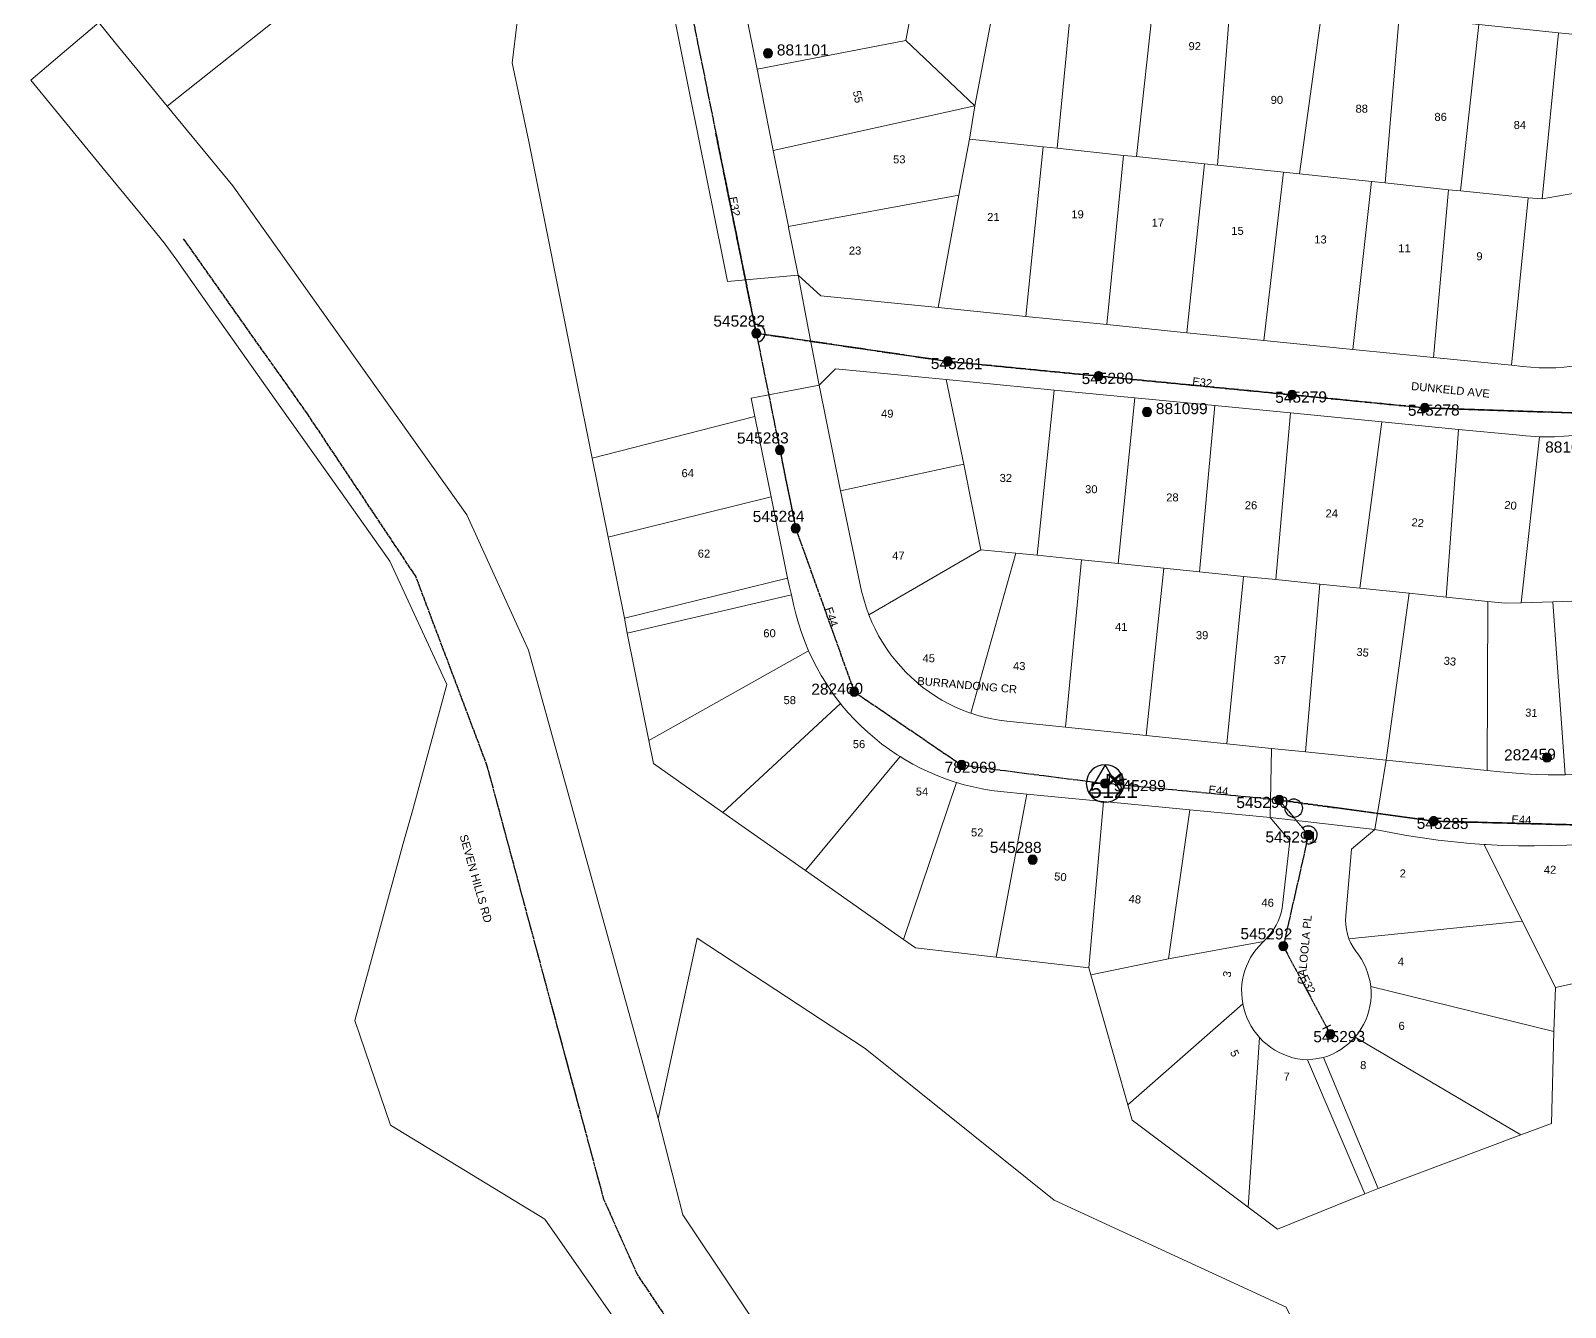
# Model space of a CAD drawing. Header units: metres. Extents: x 311460 to 313373, y 6261260 to 6263889.
# Drawn here: x 311459.5 to 311804.7, y 6262661.7 to 6262948.9 of the extents above; entities that cross this region are included whole.
import ezdxf
from ezdxf.enums import TextEntityAlignment as Align

# ---------------------------------------------------------------- set-up
doc = ezdxf.new("R2010")
doc.units = ezdxf.units.M
doc.linetypes.add('Cable Exist OH', pattern=[1, 1, 0])
doc.layers.get('0').update_dxf_attribs({"color": 6})
doc.layers.add('Cadastre Land Parcels_SP_EXT', color=9, linetype='Continuous', lineweight=5)
doc.layers.add('Cadastre Roads_SP_EXT', color=9, linetype='Continuous', lineweight=5)
for name, color, linetype in [('Equip_LV_EXT', 7, 'Continuous'), ('Mains_HV_EXT', 7, 'Continuous'), ('Mains_LV_EXT', 7, 'Continuous'), ('Mains_SL_EXT', 7, 'Continuous'), ('Sub_SP_TR_HV_LV_EXT', 7, 'Continuous'), ('SupportsOH_SP_TR_HV_LV_SL_EXT', 7, 'Continuous')]:
    doc.layers.add(name, color=color, linetype=linetype)
doc.layers.get('0').freeze()
doc.styles.add('POLE_LABEL', font='arial.ttf')
doc.styles.get("Standard").update_dxf_attribs({"font": 'arial.ttf'})

# ---------------------------------------------------------------- blocks, each defined once
blk = doc.blocks.new('SUB_POLE_EXT')
blk.add_wipeout([(0, 4.22), (0.42, 4.2), (0.83, 4.14), (1.21, 4.05), (1.62, 3.9), (1.99, 3.72), (2.35, 3.51), (2.68, 3.26), (2.99, 2.99), (3.28, 2.66), (3.52, 2.34), (3.76, 1.92), (3.9, 1.62), (4.04, 1.23), (4.18, 0.63), (4.22, 0), (4.18, -0.61), (4.06, -1.15), (3.9, -1.62), (3.58, -2.24), (3.22, -2.73), (2.97, -3.01), (2.68, -3.26), (2.36, -3.5), (2, -3.72), (1.64, -3.89), (1.25, -4.03), (0.82, -4.14), (0.42, -4.2), (0, -4.22), (-0.41, -4.2), (-0.8, -4.15), (-1.21, -4.05), (-1.62, -3.9), (-1.99, -3.73), (-2.35, -3.51), (-2.68, -3.26), (-2.96, -3.02), (-3.23, -2.72), (-3.51, -2.35), (-3.71, -2.01), (-3.91, -1.6), (-4.05, -1.21), (-4.16, -0.76), (-4.22, -0.14), (-4.21, 0.39), (-4.14, 0.83), (-4.03, 1.27), (-3.9, 1.63), (-3.71, 2.02), (-3.5, 2.37), (-3.28, 2.67), (-2.99, 2.99), (-2.68, 3.27), (-2.33, 3.52), (-1.98, 3.73), (-1.63, 3.9), (-1.2, 4.05), (-0.78, 4.15), (-0.4, 4.21)])
blk.add_line((2.16, 0.48), (2.16, 0.48, 0))
blk.add_lwpolyline([(-4.22, 0, 1), (4.22, 0, 1)], format="xyb", close=True)
blk.add_lwpolyline([(2.14, 0.52), (0, 4.22), (-3.66, -2.11), (3.66, -2.11)], close=True)
for tag, height, flags, p in [('ASSET_NUM', 3.5, 8, (2, 2)), ('STREET_CODE', 0.2, 9, (1.5, 0)), ('CONSTRUCTED_VOLTAGE', 0.2, 9, (1.5, -0.2)), ('OPERATING_VOLTAGE', 0.2, 9, (1.5, -0.6)), ('OPERATED_BY', 0.2, 9, (1.5, -0.8)), ('ORIENTATION', 0.2, 9, (1.5, -1.2)), ('OWNED_BY', 0.2, 9, (1.5, -1.4)), ('SECONDARY_VOLTAGE', 0.2, 9, (1.5, -1.6)), ('STATE', 0.2, 9, (1.5, -1.8)), ('SUBSTATION_TYPE', 0.2, 9, (1.5, -2)), ('STREETNAME', 0.2, 9, (1.5, -2.8)), ('SUBURB', 0.2, 9, (1.5, -3)), ('Z', 0.2, 1, (1.5, -3.4)), ('NO_PHASES', 0.2, 9, (1.5, -0.4)), ('MAINTAINED_BY', 0.2, 9, (1.5, -1)), ('USAGE', 0.2, 9, (1.5, -2.2)), ('LEGEND', 0.2, 9, (1.5, -2.4)), ('LOCATION', 0.2, 9, (1.5, -2.6)), ('NOTES', 0.2, 9, (1.5, -3.2))]:
    blk.add_attdef(tag, text='', height=height, dxfattribs=dict(flags=flags)).set_placement(p, align=Align.MIDDLE_LEFT)
blk = doc.blocks.new('LV_OH_LINKS_DISTFUSE_EXT')
for p, q in [((0, 0), (0.96, 0)), ((3.84, 0), (4.8, 0))]:
    blk.add_line(p, q)
blk.add_lwpolyline([(3.84, -1.2), (3.84, 1.2), (0.96, -1.2), (0.96, 1.2)], close=True)
at = {"flags": 9}
for tag, p in [('ACTUAL_STATUS', (0, 0)), ('CONSTRUCTED_VOLTAGE', (0, -0.2)), ('OPERATING_VOLTAGE', (0, -0.6)), ('ORIENTATION', (0, -0.8)), ('OWNED_BY', (0, -1)), ('STATE', (0, -1.2)), ('SWITCH_TYPE', (0, -1.4)), ('NO_PHASES', (0, -0.4)), ('USAGE', (0, -1.6)), ('NOTES', (0, -1.8))]:
    blk.add_attdef(tag, text='', height=0.2, dxfattribs=at).set_placement(p, align=Align.MIDDLE_LEFT)
at = {"flags": 1}
blk.add_attdef('Z', (0, 0), '', height=0.2, dxfattribs=at)
blk = doc.blocks.new('POLE_EXT')
blk.add_hatch(color=256).paths.add_polyline_path([(-1, 0, 1), (1, 0, 1)])
blk.add_lwpolyline([(-1, 0, 1), (1, 0, 1)], format="xyb", close=True)
for tag, height, flags, p in [('pNumber', 2.5, 8, (-17.84, 2.07)), ('OWNED_BY', 0.2, 9, (1.35, -0.4)), ('SPECIAL_USE', 0.2, 9, (1.35, -0.8)), ('STATE', 0.2, 9, (1.35, -1)), ('cLV', 0.2, 9, (1.35, -1.4)), ('hDepth', 0.2, 9, (1.35, -1.6)), ('hDia', 0.2, 9, (1.35, -1.8)), ('cHV', 0.2, 9, (1.35, -2)), ('cLinedev', 0.2, 9, (1.35, -3.4)), ('PARENT', 0.2, 9, (1.35, -0.6)), ('USAGE', 0.2, 9, (1.35, -1.2)), ('LBRACKET', 0.2, 9, (1.35, -2.2)), ('LExisting', 0.2, 9, (1.35, -2.4)), ('LANTNUMBER', 0.2, 9, (1.35, -2.6)), ('LOther', 0.2, 9, (1.35, -2.8)), ('LRemove', 0.2, 9, (1.35, -3)), ('LEGEND', 0.2, 9, (1.35, -3.2)), ('pExisting', 0.2, 9, (1.35, -3.8)), ('pFooting', 0.2, 9, (1.35, -4.4)), ('pNew', 0.2, 9, (1.35, -4.6)), ('pRelocate', 0.2, 9, (1.35, -5)), ('pRemove', 0.2, 9, (1.35, -5.2)), ('pReplace', 0.2, 9, (1.35, -5.4)), ('pStay', 0.2, 9, (1.35, -5.6)), ('pType', 0.2, 9, (1.35, -5.8)), ('cspan', 0.2, 9, (1.35, -6)), ('STREETNAME', 0.2, 9, (1.35, -6.2)), ('SUBURB', 0.2, 9, (1.35, -6.4)), ('LOCATION', 0.2, 9, (1.35, -3.6)), ('PFNUMBER', 0.2, 9, (1.35, -4)), ('NEWPFNUMBER', 0.2, 9, (1.35, -4.2)), ('NOTES', 0.2, 9, (1.35, -6.6)), ('MAINTAINED_BY', 0.2, 9, (1.36, -6.81)), ('OPERATED_BY', 0.2, 9, (1.36, -7.01))]:
    blk.add_attdef(tag, text='', height=height, dxfattribs=dict(flags=flags)).set_placement(p, align=Align.MIDDLE_LEFT)
at = {"style": 'POLE_LABEL'}
for tag, height, flags, p in [('STRUCTURE_PLANT_NUMBER', 0.2, 9, (1.35, 0.03)), ('ASSET_NUM', 2.5, 8, (2, 2)), ('STREET_CODE', 0.2, 9, (1.35, -0.2))]:
    blk.add_attdef(tag, text='', height=height, dxfattribs=dict(at, flags=flags)).set_placement(p, align=Align.MIDDLE_LEFT)
at = {"flags": 1}
blk.add_attdef('Z', (1.35, -7.33), '', height=0.2, dxfattribs=at)
blk = doc.blocks.new('End Shackle_EXT')
blk.add_wipeout([(0, 0.25), (1.81, 0.25), (1.82, -0.25), (0, -0.25)])
blk.add_line((1.81, -1), (1.81, 1))
at = {"flags": 1}
blk.add_attdef('Z', (0, 0), '', height=0.2, dxfattribs=at)
at = {"flags": 9}
for tag, p in [('CONNECTOR_TYPE', (0, 0)), ('CONSTRUCTED_VOLTAGE', (0, -0.2)), ('OPERATING_VOLTAGE', (0, -0.6)), ('ORIENTATION', (0, -0.8)), ('OWNED_BY', (0, -1)), ('STATE', (0, -1.2)), ('NO_PHASES', (0, -0.4)), ('USAGE', (0, -1.4)), ('NOTES', (0, -1.6))]:
    blk.add_attdef(tag, text='', height=0.2, dxfattribs=at).set_placement(p, align=Align.MIDDLE_LEFT)

msp = doc.modelspace()

# ---------------------------------------------------------------- linework, layer by layer
at = {"layer": 'Cadastre Land Parcels_SP_EXT', "linetype": 'Continuous'}
for points in [[(311679.47, 6262971.76), (311676.97, 6262973.36), (311674.54, 6262975.04), (311672.15, 6262976.79), (311669.81, 6262978.6), (311667.52, 6262980.48), (311665.29, 6262982.43), (311663.19, 6262984.37), (311658.88, 6262959.92), (311656.39, 6262946.71), (311671.95, 6262932.06), (311679.47, 6262971.76)], [(311694.46, 6262964.07), (311692.63, 6262964.84), (311689.92, 6262966.07), (311687.25, 6262967.38), (311684.61, 6262968.77), (311682.01, 6262970.23), (311679.47, 6262971.76), (311671.95, 6262932.06), (311670.75, 6262924.57), (311687.33, 6262922.82), (311690.48, 6262922.49), (311694.46, 6262964.07)], [(311622.98, 6262940.28), (311656.39, 6262946.71), (311658.88, 6262959.92), (311655.11, 6262964.4), (311619.97, 6262955.48), (311619.97, 6262955.45), (311620.27, 6262953.74), (311622.98, 6262940.28)], [(311712.44, 6262958.36), (311709.53, 6262959.07), (311706.65, 6262959.84), (311703.79, 6262960.68), (311700.96, 6262961.6), (311698.15, 6262962.6), (311695.38, 6262963.68), (311694.46, 6262964.07), (311690.48, 6262922.49), (311705.39, 6262920.88), (311708.27, 6262920.61), (311712.44, 6262958.36)], [(311729.43, 6262955.98), (311724.39, 6262956.5), (311721.39, 6262956.85), (311718.4, 6262957.28), (311715.42, 6262957.79), (311712.44, 6262958.36), (311708.27, 6262920.61), (311723.59, 6262918.98), (311726.54, 6262918.68), (311729.43, 6262955.98)], [(311750.02, 6262953.88), (311729.43, 6262955.98), (311726.54, 6262918.68), (311741.35, 6262917.1), (311744.99, 6262916.73), (311750.02, 6262953.88)], [(311767.37, 6262952.12), (311750.02, 6262953.88), (311744.99, 6262916.73), (311761.14, 6262915), (311764.25, 6262914.7), (311767.37, 6262952.12)], [(311785.29, 6262950.32), (311767.37, 6262952.12), (311764.25, 6262914.7), (311778.47, 6262913.17), (311781.15, 6262912.92), (311785.29, 6262950.32)], [(311803.25, 6262948.49), (311785.29, 6262950.32), (311781.15, 6262912.92), (311796.38, 6262911.3), (311799.56, 6262911.12), (311803.25, 6262948.49)], [(311823.09, 6262946.47), (311803.25, 6262948.49), (311799.56, 6262911.12), (311808.19, 6262912.6), (311819.25, 6262914.78), (311823.09, 6262946.47)], [(311626.57, 6262922.02), (311671.95, 6262932.06), (311656.39, 6262946.71), (311622.98, 6262940.28), (311626.57, 6262922.02)], [(311630, 6262904.89), (311668.36, 6262911.93), (311670.75, 6262924.57), (311671.95, 6262932.06), (311626.57, 6262922.02), (311630, 6262904.89)], [(311683.37, 6262884.65), (311687.33, 6262922.82), (311670.75, 6262924.57), (311668.36, 6262911.93), (311663.67, 6262886.63), (311683.37, 6262884.65)], [(311690.48, 6262922.49), (311687.33, 6262922.82), (311683.37, 6262884.65), (311701.59, 6262882.82), (311705.39, 6262920.88), (311690.48, 6262922.49)], [(311708.27, 6262920.61), (311705.39, 6262920.88), (311701.59, 6262882.82), (311719.64, 6262881), (311723.59, 6262918.98), (311708.27, 6262920.61)], [(311736.91, 6262879.27), (311741.35, 6262917.1), (311726.54, 6262918.68), (311723.59, 6262918.98), (311719.64, 6262881), (311736.91, 6262879.27)], [(311756.94, 6262877.25), (311761.14, 6262915), (311744.99, 6262916.73), (311741.35, 6262917.1), (311736.91, 6262879.27), (311756.94, 6262877.25)], [(311764.25, 6262914.7), (311761.14, 6262915), (311756.94, 6262877.25), (311775.09, 6262875.43), (311778.47, 6262913.17), (311764.25, 6262914.7)], [(311781.15, 6262912.92), (311778.47, 6262913.17), (311775.09, 6262875.43), (311792.62, 6262873.67), (311796.38, 6262911.3), (311781.15, 6262912.92)], [(311663.67, 6262886.63), (311668.36, 6262911.93), (311630, 6262904.89), (311630.04, 6262904.68), (311632.16, 6262893.97), (311637.3, 6262889.28), (311663.67, 6262886.63)], [(311817.26, 6262876.34), (311808.19, 6262912.6), (311799.56, 6262911.12), (311796.38, 6262911.3), (311792.62, 6262873.67), (311795.09, 6262873.42), (311797, 6262873.23), (311798.87, 6262873.11), (311800.76, 6262873.08), (311802.64, 6262873.12), (311804.52, 6262873.25), (311806.39, 6262873.46), (311808.26, 6262873.74), (311810.1, 6262874.11), (311811.93, 6262874.55), (311813.74, 6262875.07), (311815.53, 6262875.67), (311817.26, 6262876.34)], [(311665.46, 6262870.47), (311640.59, 6262872.9), (311636.88, 6262869.19), (311641.73, 6262845.41), (311669.43, 6262851.41), (311665.46, 6262870.47)], [(311689.74, 6262868.09), (311665.46, 6262870.47), (311669.43, 6262851.41), (311673.29, 6262832.18), (311681.14, 6262831.43), (311685.94, 6262830.96), (311689.74, 6262868.09)], [(311707.93, 6262866.33), (311689.74, 6262868.09), (311685.94, 6262830.96), (311695.9, 6262829.92), (311704.14, 6262829.09), (311707.93, 6262866.33)], [(311725.93, 6262864.58), (311707.93, 6262866.33), (311704.14, 6262829.09), (311714.41, 6262828), (311722.43, 6262827.2), (311725.93, 6262864.58)], [(311742.92, 6262862.93), (311725.93, 6262864.58), (311722.43, 6262827.2), (311732.35, 6262826.17), (311739.61, 6262825.44), (311742.92, 6262862.93)], [(311589.41, 6262835.01), (311626.1, 6262844.05), (311622.43, 6262862.12), (311585.84, 6262852.8), (311589.41, 6262835.01)], [(311763.51, 6262860.92), (311742.92, 6262862.93), (311739.61, 6262825.44), (311749.5, 6262824.41), (311758.51, 6262823.49), (311763.51, 6262860.92)], [(311780.74, 6262859.22), (311763.51, 6262860.92), (311758.51, 6262823.49), (311769.61, 6262822.36), (311777.93, 6262821.5), (311780.74, 6262859.22)], [(311798.98, 6262857.6), (311798, 6262857.63), (311795.85, 6262857.77), (311793.71, 6262857.99), (311780.74, 6262859.22), (311777.93, 6262821.5), (311787.32, 6262820.54), (311791.2, 6262820.14), (311794.8, 6262820.25), (311798.98, 6262857.6)], [(311812.57, 6262858.78), (311810.89, 6262858.45), (311808.76, 6262858.12), (311806.62, 6262857.86), (311804.47, 6262857.68), (311802.32, 6262857.58), (311800.16, 6262857.57), (311798.98, 6262857.6), (311794.8, 6262820.25), (311801.98, 6262820.47), (311817.04, 6262820.94), (311812.57, 6262858.78)], [(311673.29, 6262832.18), (311669.43, 6262851.41), (311641.73, 6262845.41), (311646.42, 6262822.87), (311646.92, 6262821.05), (311647.47, 6262819.25), (311648.1, 6262817.49), (311673.29, 6262832.18)], [(311593.08, 6262816.8), (311629.81, 6262825.74), (311626.1, 6262844.05), (311589.41, 6262835.01), (311593.08, 6262816.8)], [(311681.14, 6262831.43), (311673.29, 6262832.18), (311648.1, 6262817.49), (311648.76, 6262815.9), (311649.48, 6262814.35), (311650.28, 6262812.83), (311651.14, 6262811.35), (311652.07, 6262809.91), (311653.06, 6262808.51), (311654.12, 6262807.16), (311655.24, 6262805.86), (311656.41, 6262804.61), (311657.64, 6262803.42), (311658.93, 6262802.28), (311660.26, 6262801.2), (311661.64, 6262800.19), (311663.07, 6262799.24), (311664.53, 6262798.35), (311666.04, 6262797.53), (311667.58, 6262796.78), (311669.16, 6262796.1), (311670.76, 6262795.5), (311671, 6262795.42), (311681.14, 6262831.43)], [(311695.9, 6262829.92), (311685.94, 6262830.96), (311681.14, 6262831.43), (311671, 6262795.42), (311672.39, 6262794.96), (311674.04, 6262794.5), (311675.71, 6262794.12), (311677.4, 6262793.81), (311679.1, 6262793.58), (311692.35, 6262792.22), (311695.9, 6262829.92)], [(311714.41, 6262828), (311704.14, 6262829.09), (311695.9, 6262829.92), (311692.35, 6262792.22), (311710.5, 6262790.34), (311714.41, 6262828)], [(311728.58, 6262788.49), (311732.35, 6262826.17), (311722.43, 6262827.2), (311714.41, 6262828), (311710.5, 6262790.34), (311728.58, 6262788.49)], [(311739.61, 6262825.44), (311732.35, 6262826.17), (311728.58, 6262788.49), (311738.65, 6262787.46), (311746.28, 6262786.68), (311749.5, 6262824.41), (311739.61, 6262825.44)], [(311758.51, 6262823.49), (311749.5, 6262824.41), (311746.28, 6262786.68), (311764.47, 6262784.83), (311769.61, 6262822.36), (311758.51, 6262823.49)], [(311598.62, 6262789.28), (311634.51, 6262809.43), (311633.67, 6262811.49), (311632.91, 6262813.54), (311632.22, 6262815.63), (311631.63, 6262817.74), (311631.12, 6262819.87), (311630.67, 6262822), (311593.71, 6262813.36), (311598.62, 6262789.28)], [(311777.93, 6262821.5), (311769.61, 6262822.36), (311764.47, 6262784.83), (311787.2, 6262782.49), (311787.32, 6262820.54), (311777.93, 6262821.5)], [(311804.73, 6262781.55), (311801.98, 6262820.47), (311794.8, 6262820.25), (311791.2, 6262820.14), (311787.32, 6262820.54), (311787.2, 6262782.49), (311790.07, 6262782.22), (311792.77, 6262781.95), (311795.47, 6262781.74), (311798.17, 6262781.6), (311800.87, 6262781.53), (311803.58, 6262781.52), (311804.73, 6262781.55)], [(311825.53, 6262783.55), (311817.04, 6262820.94), (311801.98, 6262820.47), (311804.73, 6262781.55), (311806.54, 6262781.58), (311809.7, 6262781.71), (311812.85, 6262781.92), (311816, 6262782.2), (311819.14, 6262782.56), (311822.27, 6262783), (311825.39, 6262783.52), (311825.53, 6262783.55)], [(311615.27, 6262773.08), (311641.71, 6262797.58), (311640.82, 6262798.71), (311639.61, 6262800.38), (311638.45, 6262802.11), (311637.36, 6262803.87), (311636.35, 6262805.68), (311635.4, 6262807.53), (311634.51, 6262809.43), (311598.62, 6262789.28), (311599.65, 6262784.08), (311615.27, 6262773.08)], [(311655.11, 6262785.63), (311654.43, 6262786.05), (311652.71, 6262787.22), (311651.04, 6262788.45), (311649.41, 6262789.74), (311647.84, 6262791.09), (311646.32, 6262792.5), (311644.86, 6262793.97), (311643.45, 6262795.5), (311642.11, 6262797.08), (311641.71, 6262797.58), (311615.27, 6262773.08), (311633.82, 6262760.01), (311655.11, 6262785.63)], [(311667.8, 6262779.8), (311667.52, 6262779.88), (311665.55, 6262780.54), (311663.62, 6262781.28), (311661.71, 6262782.09), (311659.83, 6262782.98), (311657.99, 6262783.93), (311656.19, 6262784.96), (311655.11, 6262785.63), (311633.82, 6262760.01), (311655.91, 6262744.46), (311667.8, 6262779.8)], [(311676.75, 6262740.49), (311683.65, 6262777.14), (311677.7, 6262777.74), (311675.59, 6262778.01), (311673.55, 6262778.36), (311671.52, 6262778.79), (311669.51, 6262779.3), (311667.8, 6262779.8), (311655.91, 6262744.46), (311658.59, 6262742.58), (311676.75, 6262740.49)], [(311738.38, 6262771.91), (311720.3, 6262773.67), (311715.51, 6262740.11), (311736.86, 6262744.03), (311737.32, 6262744.46), (311738, 6262745.21), (311738.62, 6262746), (311739.19, 6262746.83), (311739.69, 6262747.71), (311740.13, 6262748.61), (311740.5, 6262749.55), (311740.8, 6262750.51), (311741.04, 6262751.49), (311742.8, 6262766.65), (311738.38, 6262771.91)], [(311786.48, 6262765.87), (311783.38, 6262766.09), (311779.78, 6262766.42), (311776.18, 6262766.83), (311772.6, 6262767.32), (311769.03, 6262767.89), (311765.47, 6262768.53), (311761.92, 6262769.25), (311756.68, 6262764.83), (311755.4, 6262749.86), (311755.34, 6262748.8), (311755.38, 6262747.75), (311755.52, 6262746.7), (311755.75, 6262745.67), (311756.08, 6262744.66), (311795.06, 6262748.58), (311786.48, 6262765.87)], [(311810.72, 6262766.1), (311808.67, 6262765.94), (311805.06, 6262765.72), (311801.45, 6262765.59), (311797.83, 6262765.53), (311794.21, 6262765.55), (311790.6, 6262765.65), (311786.98, 6262765.83), (311786.48, 6262765.87), (311795.06, 6262748.58), (311802.53, 6262733.65), (311819.58, 6262737.4), (311810.72, 6262766.1)], [(311802.53, 6262733.65), (311795.06, 6262748.58), (311756.08, 6262744.66), (311756.5, 6262743.67), (311757.01, 6262742.73), (311757.6, 6262741.84), (311758.27, 6262740.97), (311758.88, 6262740.06), (311759.41, 6262739.1), (311759.88, 6262738.1), (311760.27, 6262737.08), (311760.59, 6262736.03), (311760.82, 6262734.96), (311760.98, 6262733.87), (311802.2, 6262723.79), (311802.53, 6262733.65)], [(311732.22, 6262730), (311732.2, 6262730.08), (311732.04, 6262731.14), (311731.95, 6262732.2), (311731.94, 6262733.28), (311732.01, 6262734.34), (311732.15, 6262735.41), (311732.37, 6262736.46), (311732.66, 6262737.49), (311733.02, 6262738.49), (311733.46, 6262739.47), (311733.96, 6262740.42), (311734.53, 6262741.33), (311735.16, 6262742.19), (311735.85, 6262743.01), (311736.6, 6262743.78), (311736.86, 6262744.03), (311715.51, 6262740.11), (311698.01, 6262736.51), (311706.34, 6262707.26), (311732.22, 6262730)], [(311802.2, 6262723.79), (311760.98, 6262733.87), (311761.06, 6262732.78), (311761.06, 6262731.68), (311760.98, 6262730.59), (311760.81, 6262729.5), (311760.57, 6262728.44), (311760.25, 6262727.39), (311759.86, 6262726.36), (311759.39, 6262725.37), (311758.85, 6262724.42), (311758.24, 6262723.5), (311757.56, 6262722.64), (311757.46, 6262722.52), (311794.75, 6262700.52), (311801.64, 6262703.1), (311802.2, 6262723.79)], [(311735.98, 6262722.41), (311735.34, 6262723.16), (311734.68, 6262724.04), (311734.09, 6262724.97), (311733.57, 6262725.93), (311733.12, 6262726.93), (311732.74, 6262727.95), (311732.43, 6262729.01), (311732.22, 6262730), (311706.34, 6262707.26), (311707.32, 6262703.8), (311733.42, 6262684.24), (311735.98, 6262722.41)], [(311746.72, 6262717.41), (311745.63, 6262717.5), (311744.54, 6262717.66), (311743.47, 6262717.89), (311742.42, 6262718.21), (311741.4, 6262718.59), (311740.4, 6262719.05), (311739.44, 6262719.58), (311738.53, 6262720.18), (311737.65, 6262720.83), (311736.82, 6262721.56), (311736.05, 6262722.33), (311735.98, 6262722.41), (311733.42, 6262684.24), (311739.98, 6262679.33), (311759.69, 6262687.26), (311746.72, 6262717.41)], [(311794.75, 6262700.52), (311757.46, 6262722.52), (311756.83, 6262721.83), (311756.03, 6262721.07), (311755.18, 6262720.37), (311754.29, 6262719.74), (311753.35, 6262719.18), (311752.37, 6262718.68), (311751.36, 6262718.26), (311750.32, 6262717.91), (311762.69, 6262688.45), (311794.75, 6262700.52)]]:
    msp.add_lwpolyline(points, close=True, dxfattribs=at)
msp.add_lwpolyline([(311829.11, 6262617.8), (311761.12, 6262621.09), (311741.97, 6262661.77), (311689.74, 6262685.8), (311647.24, 6262719.92), (311609.49, 6262744.8), (311600.68, 6262704.21), (311606.21, 6262682.57), (311652.46, 6262613.42), (311668.15, 6262602.28), (311686.69, 6262628.33), (311702.72, 6262622.48), (311718.78, 6262616.66), (311735.95, 6262610.46), (311753.24, 6262604.17), (311770.26, 6262598.02), (311787.46, 6262591.8), (311804.65, 6262585.53), (311809.86, 6262584.92)], dxfattribs=at)
at = {"layer": 'Cadastre Roads_SP_EXT', "linetype": 'Continuous'}
for points in [[(311604.36, 6262951.81), (311607.89, 6262934.23), (311611.64, 6262915.63), (311615.24, 6262897.77), (311616.3, 6262892.52), (311622.9, 6262893.12), (311632.16, 6262893.97), (311630.04, 6262904.68), (311630, 6262904.89), (311626.57, 6262922.02), (311622.98, 6262940.28), (311620.27, 6262953.74)], [(311652.46, 6262613.42), (311606.21, 6262682.57), (311600.68, 6262704.21), (311579.24, 6262781.64), (311571.49, 6262809.57), (311557.68, 6262840.03), (311505, 6262914.03), (311490.23, 6262931.96), (311478.65, 6262946.14), (311478.65, 6262946.14), (311474.87, 6262950.77), (311466.59, 6262943.78), (311459.54, 6262937.83), (311475.57, 6262918.32), (311484.03, 6262908.02), (311489.6, 6262901.24), (311492.4, 6262897.29), (311500.21, 6262886.24), (311508.03, 6262875.19), (311515.84, 6262864.14), (311527.81, 6262847.26), (311540.3, 6262829.6), (311553.16, 6262801.83), (311545.41, 6262773.44), (311543.34, 6262766.1), (311532.42, 6262726.27), (311540.49, 6262702.68), (311575.23, 6262681.53), (311603.57, 6262641.02)], [(311785.29, 6262950.32), (311803.25, 6262948.49), (311823.09, 6262946.47), (311846.86, 6262944.05), (311871.2, 6262941.57), (311888.3, 6262939.9), (311889.26, 6262949.93)], [(311806.39, 6262873.46), (311804.52, 6262873.25), (311802.64, 6262873.12), (311800.76, 6262873.08), (311798.87, 6262873.11), (311797, 6262873.23), (311795.09, 6262873.42), (311792.62, 6262873.67), (311775.09, 6262875.43), (311756.94, 6262877.25), (311736.91, 6262879.27), (311719.64, 6262881), (311701.59, 6262882.82), (311683.37, 6262884.65), (311663.67, 6262886.63), (311637.3, 6262889.28), (311632.16, 6262893.97), (311634.51, 6262881.66), (311636.88, 6262869.19), (311640.59, 6262872.9), (311665.46, 6262870.47), (311689.74, 6262868.09), (311707.93, 6262866.33), (311725.93, 6262864.58), (311742.92, 6262862.93), (311763.51, 6262860.92), (311780.74, 6262859.22), (311793.71, 6262857.99), (311795.85, 6262857.77), (311798, 6262857.63), (311798.98, 6262857.6), (311800.16, 6262857.57), (311802.32, 6262857.58), (311804.47, 6262857.68), (311806.62, 6262857.86)], [(311806.54, 6262781.58), (311804.73, 6262781.55), (311803.58, 6262781.52), (311800.87, 6262781.53), (311798.17, 6262781.6), (311795.47, 6262781.74), (311792.77, 6262781.95), (311790.07, 6262782.22), (311787.2, 6262782.49), (311764.47, 6262784.83), (311763.19, 6262776.99), (311761.92, 6262769.25), (311765.47, 6262768.53), (311769.03, 6262767.89), (311772.6, 6262767.32), (311776.18, 6262766.83), (311779.78, 6262766.42), (311783.38, 6262766.09), (311786.48, 6262765.87), (311786.98, 6262765.83), (311790.6, 6262765.65), (311794.21, 6262765.55), (311797.83, 6262765.53), (311801.45, 6262765.59), (311805.06, 6262765.72)]]:
    msp.add_lwpolyline(points, dxfattribs=at)
for points in [[(311630.67, 6262822), (311630.26, 6262823.8), (311629.81, 6262825.74), (311593.08, 6262816.8), (311593.71, 6262813.36), (311630.67, 6262822)], [(311761.92, 6262769.25), (311748.19, 6262770.8), (311738.38, 6262771.91), (311742.8, 6262766.65), (311741.04, 6262751.49), (311740.8, 6262750.51), (311740.5, 6262749.55), (311740.13, 6262748.61), (311739.69, 6262747.71), (311739.19, 6262746.83), (311738.62, 6262746), (311738, 6262745.21), (311737.32, 6262744.46), (311736.86, 6262744.03), (311736.6, 6262743.78), (311735.85, 6262743.01), (311735.16, 6262742.19), (311734.53, 6262741.33), (311733.96, 6262740.42), (311733.46, 6262739.47), (311733.02, 6262738.49), (311732.66, 6262737.49), (311732.37, 6262736.46), (311732.15, 6262735.41), (311732.01, 6262734.34), (311731.94, 6262733.28), (311731.95, 6262732.2), (311732.04, 6262731.14), (311732.2, 6262730.08), (311732.22, 6262730), (311732.43, 6262729.01), (311732.74, 6262727.95), (311733.12, 6262726.93), (311733.57, 6262725.93), (311734.09, 6262724.97), (311734.68, 6262724.04), (311735.34, 6262723.16), (311735.98, 6262722.41), (311736.05, 6262722.33), (311736.82, 6262721.56), (311737.65, 6262720.83), (311738.53, 6262720.18), (311739.44, 6262719.58), (311740.4, 6262719.05), (311741.4, 6262718.59), (311742.42, 6262718.21), (311743.47, 6262717.89), (311744.54, 6262717.66), (311745.63, 6262717.5), (311746.72, 6262717.41), (311748.52, 6262717.66), (311750.32, 6262717.91), (311751.36, 6262718.26), (311752.37, 6262718.68), (311753.35, 6262719.18), (311754.29, 6262719.74), (311755.18, 6262720.37), (311756.03, 6262721.07), (311756.83, 6262721.83), (311757.46, 6262722.52), (311757.56, 6262722.64), (311758.24, 6262723.5), (311758.85, 6262724.42), (311759.39, 6262725.37), (311759.86, 6262726.36), (311760.25, 6262727.39), (311760.57, 6262728.44), (311760.81, 6262729.5), (311760.98, 6262730.59), (311761.06, 6262731.68), (311761.06, 6262732.78), (311760.98, 6262733.87), (311760.82, 6262734.96), (311760.59, 6262736.03), (311760.27, 6262737.08), (311759.88, 6262738.1), (311759.41, 6262739.1), (311758.88, 6262740.06), (311758.27, 6262740.97), (311757.6, 6262741.84), (311757.01, 6262742.73), (311756.5, 6262743.67), (311756.08, 6262744.66), (311755.75, 6262745.67), (311755.52, 6262746.7), (311755.38, 6262747.75), (311755.34, 6262748.8), (311755.4, 6262749.86), (311756.68, 6262764.83), (311761.92, 6262769.25)], [(311762.69, 6262688.45), (311750.32, 6262717.91), (311748.52, 6262717.66), (311746.72, 6262717.41), (311759.69, 6262687.26), (311762.69, 6262688.45)]]:
    msp.add_lwpolyline(points, close=True, dxfattribs=at)
at = {"layer": 'Mains_HV_EXT', "linetype": 'Cable Exist OH'}
msp.add_lwpolyline([(311656.01, 6262584.69), (311630.37, 6262617.73), (311614.61, 6262641.32), (311595.93, 6262669.28), (311588.48, 6262686.02), (311562.26, 6262783.47), (311546.16, 6262826.2), (311521.8, 6262862.73), (311493.94, 6262902.12)], dxfattribs=at)
at = {"layer": 'Mains_LV_EXT', "linetype": 'Cable Exist OH'}
for points in [[(311622.75, 6262880.87), (311613.66, 6262925.92)], [(311622.75, 6262880.87), (311628.06, 6262854.59)], [(311622.75, 6262880.87), (311665.85, 6262874.54)], [(311665.85, 6262874.54), (311699.75, 6262871.23)], [(311699.75, 6262871.23), (311743.3, 6262867.01)], [(311743.3, 6262867.01), (311773.15, 6262864.08)], [(311773.15, 6262864.08), (311811.7, 6262862.78)], [(311628.06, 6262854.59), (311631.62, 6262836.99)], [(311631.62, 6262836.99), (311644.78, 6262800.23)], [(311644.78, 6262800.23), (311668.93, 6262783.73)], [(311775.15, 6262771.1), (311740.39, 6262775.85)], [(311740.39, 6262775.85), (311746.95, 6262767.99)], [(311746.95, 6262767.99), (311741.31, 6262742.98)], [(311810.37, 6262770.18), (311775.15, 6262771.1)], [(311656.01, 6262584.69), (311630.37, 6262617.73), (311614.61, 6262641.32), (311595.93, 6262669.28), (311588.48, 6262686.02), (311582.78, 6262707.2), (311577, 6262728.68)]]:
    msp.add_lwpolyline(points, dxfattribs=at)
at = {"layer": 'Mains_LV_EXT', "linetype": 'Continuous'}
for points in [[(311623.15, 6262878.91, 0.998755), (311622.35, 6262882.83)], [(311741.67, 6262774.31, 5.351281), (311742.38, 6262775.58)], [(311746.51, 6262766.04, 1.609365), (311745.67, 6262769.53)]]:
    msp.add_lwpolyline(points, format="xyb", dxfattribs=at)
at = {"layer": 'Mains_SL_EXT', "linetype": 'Cable Exist OH'}
for points in [[(311608.27, 6262952.67), (311613.66, 6262925.92), (311622.75, 6262880.87)], [(311622.75, 6262880.87), (311628.06, 6262854.59), (311631.62, 6262836.99)], [(311665.85, 6262874.54), (311622.75, 6262880.87)], [(311743.3, 6262867.01), (311699.75, 6262871.23), (311665.85, 6262874.54)], [(311811.7, 6262862.78), (311773.15, 6262864.08), (311743.3, 6262867.01)], [(311631.62, 6262836.99), (311644.78, 6262800.23), (311668.93, 6262783.73)], [(311740.39, 6262775.85), (311775.15, 6262771.1), (311810.37, 6262770.18)], [(311740.39, 6262775.85), (311746.95, 6262767.99)]]:
    msp.add_lwpolyline(points, dxfattribs=at)

# ---------------------------------------------------------------- block references
at = {"layer": 'Sub_SP_TR_HV_LV_EXT'}
ref = msp.add_blockref('SUB_POLE_EXT', (311701.22, 6262779.58), dxfattribs=at)
ref.add_attrib('ASSET_NUM', '5121', dxfattribs={"layer": '0', "height": 3.5}).set_placement((311703.22, 6262779.83), align=Align.TOP_CENTER)
at = {"layer": 'SupportsOH_SP_TR_HV_LV_SL_EXT'}
ref = msp.add_blockref('POLE_EXT', (311625.38, 6262943.86), dxfattribs=at)
ref.add_attrib('ASSET_NUM', '881101', dxfattribs={"layer": '0', "height": 2.5, "style": 'POLE_LABEL'}).set_placement((311627.38, 6262944.61), align=Align.MIDDLE_LEFT)
ref = msp.add_blockref('POLE_EXT', (311622.75, 6262880.87), dxfattribs=dict(at, rotation=0.1095440736880987))
ref.add_attrib('ASSET_NUM', '545282', dxfattribs={"layer": '0', "height": 2.5, "rotation": 0.0576, "style": 'POLE_LABEL'}).set_placement((311624.75, 6262881.62), align=Align.BOTTOM_RIGHT)
ref = msp.add_blockref('POLE_EXT', (311665.85, 6262874.54), dxfattribs=at)
ref.add_attrib('ASSET_NUM', '545281', dxfattribs={"layer": '0', "height": 2.5, "rotation": 359.6938, "style": 'POLE_LABEL'}).set_placement((311667.85, 6262875.29), align=Align.TOP_CENTER)
ref = msp.add_blockref('POLE_EXT', (311699.75, 6262871.23), dxfattribs=at)
ref.add_attrib('ASSET_NUM', '545280', dxfattribs={"layer": '0', "height": 2.5, "rotation": 0.4928, "style": 'POLE_LABEL'}).set_placement((311701.75, 6262871.98), align=Align.TOP_CENTER)
ref = msp.add_blockref('POLE_EXT', (311743.3, 6262867.01), dxfattribs=dict(at, rotation=0.05162076897083526))
ref.add_attrib('ASSET_NUM', '545279', dxfattribs={"layer": '0', "height": 2.5, "rotation": 0.551, "style": 'POLE_LABEL'}).set_placement((311745.3, 6262867.76), align=Align.TOP_CENTER)
ref = msp.add_blockref('POLE_EXT', (311710.64, 6262863.17), dxfattribs=at)
ref.add_attrib('ASSET_NUM', '881099', dxfattribs={"layer": '0', "height": 2.5, "style": 'POLE_LABEL'}).set_placement((311712.64, 6262863.92), align=Align.MIDDLE_LEFT)
ref = msp.add_blockref('POLE_EXT', (311773.15, 6262864.08), dxfattribs=at)
ref.add_attrib('ASSET_NUM', '545278', dxfattribs={"layer": '0', "height": 2.5, "rotation": 0.3805, "style": 'POLE_LABEL'}).set_placement((311775.15, 6262864.83), align=Align.TOP_CENTER)
ref = msp.add_blockref('POLE_EXT', (311628.06, 6262854.59), dxfattribs=at)
ref.add_attrib('ASSET_NUM', '545283', dxfattribs={"layer": '0', "height": 2.5, "rotation": 0.3089, "style": 'POLE_LABEL'}).set_placement((311630.06, 6262855.34), align=Align.BOTTOM_RIGHT)
ref = msp.add_blockref('POLE_EXT', (311809.86, 6262855.76), dxfattribs=at)
ref.add_attrib('ASSET_NUM', '881098', dxfattribs={"layer": '0', "height": 2.5, "style": 'POLE_LABEL'}).set_placement((311811.86, 6262856.51), align=Align.TOP_RIGHT)
ref = msp.add_blockref('POLE_EXT', (311631.62, 6262836.99), dxfattribs=at)
ref.add_attrib('ASSET_NUM', '545284', dxfattribs={"layer": '0', "height": 2.5, "rotation": 0.5064, "style": 'POLE_LABEL'}).set_placement((311633.62, 6262837.74), align=Align.BOTTOM_RIGHT)
ref = msp.add_blockref('POLE_EXT', (311644.78, 6262800.23), dxfattribs=at)
ref.add_attrib('ASSET_NUM', '282460', dxfattribs={"layer": '0', "height": 2.5, "rotation": 1, "style": 'POLE_LABEL'}).set_placement((311646.78, 6262800.98), align=Align.MIDDLE_RIGHT)
ref = msp.add_blockref('POLE_EXT', (311800.62, 6262785.43), dxfattribs=at)
ref.add_attrib('ASSET_NUM', '282459', dxfattribs={"layer": '0', "height": 2.5, "rotation": 1, "style": 'POLE_LABEL'}).set_placement((311802.62, 6262786.18), align=Align.MIDDLE_RIGHT)
ref = msp.add_blockref('POLE_EXT', (311668.93, 6262783.73), dxfattribs=at)
ref.add_attrib('ASSET_NUM', '782969', dxfattribs={"layer": '0', "height": 2.5, "rotation": 0.0633, "style": 'POLE_LABEL'}).set_placement((311670.93, 6262784.48), align=Align.TOP_CENTER)
ref = msp.add_blockref('POLE_EXT', (311740.39, 6262775.85), dxfattribs=at)
ref.add_attrib('ASSET_NUM', '545290', dxfattribs={"layer": '0', "height": 2.5, "rotation": 0.3087, "style": 'POLE_LABEL'}).set_placement((311742.39, 6262776.6), align=Align.TOP_RIGHT)
ref = msp.add_blockref('POLE_EXT', (311775.15, 6262771.1), dxfattribs=dict(at, rotation=359.4788903380444))
ref.add_attrib('ASSET_NUM', '545285', dxfattribs={"layer": '0', "height": 2.5, "rotation": 359.8459, "style": 'POLE_LABEL'}).set_placement((311777.15, 6262771.85), align=Align.TOP_CENTER)
ref = msp.add_blockref('POLE_EXT', (311746.95, 6262767.99), dxfattribs=at)
ref.add_attrib('ASSET_NUM', '545291', dxfattribs={"layer": '0', "height": 2.5, "rotation": 359.589, "style": 'POLE_LABEL'}).set_placement((311748.95, 6262768.74), align=Align.TOP_RIGHT)
ref = msp.add_blockref('POLE_EXT', (311684.94, 6262762.44), dxfattribs=at)
ref.add_attrib('ASSET_NUM', '545288', dxfattribs={"layer": '0', "height": 2.5, "rotation": 359.8848, "style": 'POLE_LABEL'}).set_placement((311686.94, 6262763.19), align=Align.BOTTOM_RIGHT)
ref = msp.add_blockref('POLE_EXT', (311741.31, 6262742.98), dxfattribs=dict(at, rotation=359.6500592056977))
ref.add_attrib('ASSET_NUM', '545292', dxfattribs={"layer": '0', "height": 2.5, "rotation": 359.7005, "style": 'POLE_LABEL'}).set_placement((311743.31, 6262743.73), align=Align.BOTTOM_RIGHT)

# ---------------------------------------------------------------- texts
at = {"layer": 'Cadastre Land Parcels_SP_EXT'}
for s, p in [('92', (311719.99, 6262944.56)), ('90', (311738.47, 6262932.47)), ('88', (311757.56, 6262930.49)), ('86', (311775.31, 6262928.65)), ('84', (311793.13, 6262926.83)), ('53', (311653.53, 6262919.09)), ('21', (311674.7, 6262906.12)), ('19', (311693.63, 6262906.73)), ('17', (311711.7, 6262904.86)), ('15', (311729.61, 6262903.01)), ('13', (311748.27, 6262901.07)), ('23', (311643.59, 6262898.57)), ('11', (311767.18, 6262899.11)), ('9', (311784.74, 6262897.3)), ('49', (311650.82, 6262861.88)), ('64', (311605.94, 6262848.5)), ('32', (311677.5, 6262847.42)), ('30', (311696.73, 6262844.88)), ('28', (311714.97, 6262843.04)), ('26', (311732.65, 6262841.27)), ('24', (311750.81, 6262839.44)), ('62', (311609.6, 6262830.4)), ('47', (311653.34, 6262829.95)), ('60', (311624.34, 6262812.48)), ('41', (311703.46, 6262813.91)), ('39', (311721.65, 6262812.04)), ('45', (311660.16, 6262806.85)), ('43', (311680.5, 6262805.09)), ('37', (311739.16, 6262806.44)), ('58', (311628.89, 6262797.43)), ('56', (311644.47, 6262787.53)), ('54', (311658.64, 6262776.87)), ('52', (311671.06, 6262767.67)), ('42', (311799.93, 6262759.28)), ('2', (311767.5, 6262758.44)), ('4', (311767.07, 6262738.61)), ('6', (311767.23, 6262724.15)), ('8', (311758.6, 6262715.32)), ('7', (311741.38, 6262712.75))]:
    msp.add_text(s, height=1.8, dxfattribs=at).set_placement(p)
for s, rotation, p in [('55', 281.1827, (311644.47, 6262935.26)), ('20', 354.5729, (311790.95, 6262841.4)), ('22', 354.3574, (311770.06, 6262837.5)), ('35', 354.1522, (311757.68, 6262808.35)), ('33', 354.1523, (311777.31, 6262806.34)), ('31', 356.5812, (311795.68, 6262794.67)), ('50', 354.5786, (311689.7, 6262757.82)), ('48', 354.5579, (311706.45, 6262752.79)), ('46', 358.1734, (311736.37, 6262751.91)), ('3', 80.7208, (311729.44, 6262735.85)), ('5', 294.4007, (311729.27, 6262719.14))]:
    msp.add_text(s, height=1.8, rotation=rotation, dxfattribs=at).set_placement(p)
at = {"layer": 'Cadastre Roads_SP_EXT'}
for s, rotation, p in [('DUNKELD AVE', 354.3477, (311770.01, 6262868.11)), ('BURRANDONG CR', 355.0099, (311658.92, 6262801.8)), ('SEVEN HILLS RD', 285.9141, (311556, 6262767.81)), ('CALOOLA PL', 84.547, (311746.24, 6262734.31))]:
    msp.add_text(s, height=1.8, rotation=rotation, dxfattribs=at).set_placement(p)
at = {"layer": 'Mains_LV_EXT'}
for s, rotation, p in [('E32', 280.2588, (311616.59, 6262911.43)), ('E32', 353.3465, (311720.76, 6262869.19)), ('E44', 288.5536, (311638.1, 6262818.9)), ('E44', 353.4434, (311724.4, 6262777.37)), ('E44', 357.3889, (311792.6, 6262770.64)), ('E32', 296.9182, (311745.06, 6262735.94))]:
    msp.add_text(s, height=1.8, rotation=rotation, dxfattribs=at).set_placement(p)

# ---------------------------------------------------------------- next in the draw order: linework, layer by layer
at = {"layer": 'Cadastre Land Parcels_SP_EXT', "linetype": 'Continuous'}
for points in [[(311819.58, 6262737.4), (311802.53, 6262733.65), (311802.2, 6262723.79), (311801.64, 6262703.1), (311794.75, 6262700.52), (311762.69, 6262688.45), (311759.69, 6262687.26), (311739.98, 6262679.33), (311733.42, 6262684.24), (311707.32, 6262703.8), (311706.34, 6262707.26), (311698.01, 6262736.51), (311697.55, 6262738.11), (311676.75, 6262740.49), (311658.59, 6262742.58), (311655.91, 6262744.46), (311633.82, 6262760.01), (311615.27, 6262773.08), (311599.65, 6262784.08), (311598.62, 6262789.28), (311593.71, 6262813.36), (311593.08, 6262816.8), (311589.41, 6262835.01), (311585.84, 6262852.8), (311582.18, 6262871.06), (311578.72, 6262888.32), (311575.02, 6262906.79), (311571.57, 6262923.99), (311567.85, 6262941.67), (311567.92, 6262942.24), (311570.81, 6262966.63)], [(311520.36, 6262955.95), (311490.23, 6262931.96), (311505, 6262914.03), (311557.68, 6262840.03), (311571.49, 6262809.57), (311579.24, 6262781.64), (311600.68, 6262704.21), (311609.49, 6262744.8), (311647.24, 6262719.92), (311689.74, 6262685.8), (311741.97, 6262661.77), (311761.12, 6262621.09), (311829.11, 6262617.8), (311823.8, 6262700.03), (311865.18, 6262715.51), (311887.14, 6262723.73), (311938.94, 6262743.09), (311942.5, 6262708.85), (311982.1, 6262730.69), (312070.89, 6262779.66), (312197.05, 6262819.66), (312208.41, 6262823.26), (312232.45, 6262830.88)]]:
    msp.add_lwpolyline(points, dxfattribs=at)
for points in [[(311697.55, 6262738.11), (311700.87, 6262775.53), (311683.65, 6262777.14), (311676.75, 6262740.49), (311697.55, 6262738.11)], [(311698.01, 6262736.51), (311715.51, 6262740.11), (311720.3, 6262773.67), (311700.87, 6262775.53), (311697.55, 6262738.11), (311698.01, 6262736.51)]]:
    msp.add_lwpolyline(points, close=True, dxfattribs=at)
at = {"layer": 'Cadastre Roads_SP_EXT', "linetype": 'Continuous'}
msp.add_lwpolyline([(311641.73, 6262845.41), (311636.88, 6262869.19), (311629.45, 6262867.75), (311621.61, 6262866.23), (311622.43, 6262862.12), (311626.1, 6262844.05), (311629.81, 6262825.74), (311630.26, 6262823.8), (311630.67, 6262822), (311631.12, 6262819.87), (311631.63, 6262817.74), (311632.22, 6262815.63), (311632.91, 6262813.54), (311633.67, 6262811.49), (311634.51, 6262809.43), (311635.4, 6262807.53), (311636.35, 6262805.68), (311637.36, 6262803.87), (311638.45, 6262802.11), (311639.61, 6262800.38), (311640.82, 6262798.71), (311641.71, 6262797.58), (311642.11, 6262797.08), (311643.45, 6262795.5), (311644.86, 6262793.97), (311646.32, 6262792.5), (311647.84, 6262791.09), (311649.41, 6262789.74), (311651.04, 6262788.45), (311652.71, 6262787.22), (311654.43, 6262786.05), (311655.11, 6262785.63), (311656.19, 6262784.96), (311657.99, 6262783.93), (311659.83, 6262782.98), (311661.71, 6262782.09), (311663.62, 6262781.28), (311665.55, 6262780.54), (311667.52, 6262779.88), (311667.8, 6262779.8), (311669.51, 6262779.3), (311671.52, 6262778.79), (311673.55, 6262778.36), (311675.59, 6262778.01), (311677.7, 6262777.74), (311683.65, 6262777.14), (311700.87, 6262775.53), (311720.3, 6262773.67), (311738.38, 6262771.91), (311738.51, 6262779.61), (311738.65, 6262787.46), (311728.58, 6262788.49), (311710.5, 6262790.34), (311692.35, 6262792.22), (311679.1, 6262793.58), (311677.4, 6262793.81), (311675.71, 6262794.12), (311674.04, 6262794.5), (311672.39, 6262794.96), (311671, 6262795.42), (311670.76, 6262795.5), (311669.16, 6262796.1), (311667.58, 6262796.78), (311666.04, 6262797.53), (311664.53, 6262798.35), (311663.07, 6262799.24), (311661.64, 6262800.19), (311660.26, 6262801.2), (311658.93, 6262802.28), (311657.64, 6262803.42), (311656.41, 6262804.61), (311655.24, 6262805.86), (311654.12, 6262807.16), (311653.06, 6262808.51), (311652.07, 6262809.91), (311651.14, 6262811.35), (311650.28, 6262812.83), (311649.48, 6262814.35), (311648.76, 6262815.9), (311648.1, 6262817.49), (311647.47, 6262819.25), (311646.92, 6262821.05), (311646.42, 6262822.87), (311641.73, 6262845.41)], close=True, dxfattribs=at)
at = {"layer": 'Mains_HV_EXT', "linetype": 'Cable Exist OH'}
msp.add_lwpolyline([(311650.49, 6263005.98), (311636.75, 6263006.06), (311616.19, 6262995.37), (311608.27, 6262952.67), (311613.66, 6262925.92), (311622.75, 6262880.87), (311631.62, 6262836.99), (311644.78, 6262800.23), (311668.93, 6262783.73), (311701.22, 6262779.58)], dxfattribs=at)
at = {"layer": 'Mains_LV_EXT', "linetype": 'Cable Exist OH'}
for points in [[(311668.93, 6262783.73), (311701.22, 6262779.58)], [(311740.39, 6262775.85), (311701.22, 6262779.58)]]:
    msp.add_lwpolyline(points, dxfattribs=at)

# ---------------------------------------------------------------- next in the draw order: block references
at = {"layer": 'Equip_LV_EXT'}
for p in [(311700.81, 6262780.49), (311701.22, 6262780.58)]:
    msp.add_blockref('LV_OH_LINKS_DISTFUSE_EXT', p, dxfattribs=at)
at = {"layer": 'SupportsOH_SP_TR_HV_LV_SL_EXT'}
ref = msp.add_blockref('POLE_EXT', (311701.22, 6262779.58), dxfattribs=at)
ref.add_attrib('ASSET_NUM', '545289', dxfattribs={"layer": '0', "height": 2.5, "rotation": 0.2117, "style": 'POLE_LABEL'}).set_placement((311703.22, 6262780.33), align=Align.TOP_LEFT)

# ---------------------------------------------------------------- next in the draw order: block references
at = {"layer": 'Mains_LV_EXT', "rotation": 116.9906697328998}
msp.add_blockref('End Shackle_EXT', (311751.88, 6262723.14), dxfattribs=at)

# ---------------------------------------------------------------- next in the draw order: linework, layer by layer
at = {"layer": 'Mains_LV_EXT', "linetype": 'Cable Exist OH'}
msp.add_lwpolyline([(311741.31, 6262742.98), (311751.88, 6262723.14)], dxfattribs=at)
at = {"layer": 'Mains_SL_EXT', "linetype": 'Cable Exist OH'}
msp.add_lwpolyline([(311746.95, 6262767.99), (311741.31, 6262742.98), (311751.88, 6262723.14)], dxfattribs=at)

# ---------------------------------------------------------------- next in the draw order: block references
at = {"layer": 'SupportsOH_SP_TR_HV_LV_SL_EXT'}
ref = msp.add_blockref('POLE_EXT', (311751.88, 6262723.14), dxfattribs=dict(at, rotation=0.02280917698710996))
ref.add_attrib('ASSET_NUM', '545293', dxfattribs={"layer": '0', "height": 2.5, "rotation": 0.3198, "style": 'POLE_LABEL'}).set_placement((311753.88, 6262723.89), align=Align.TOP_CENTER)

doc.saveas('drawing.dxf')
